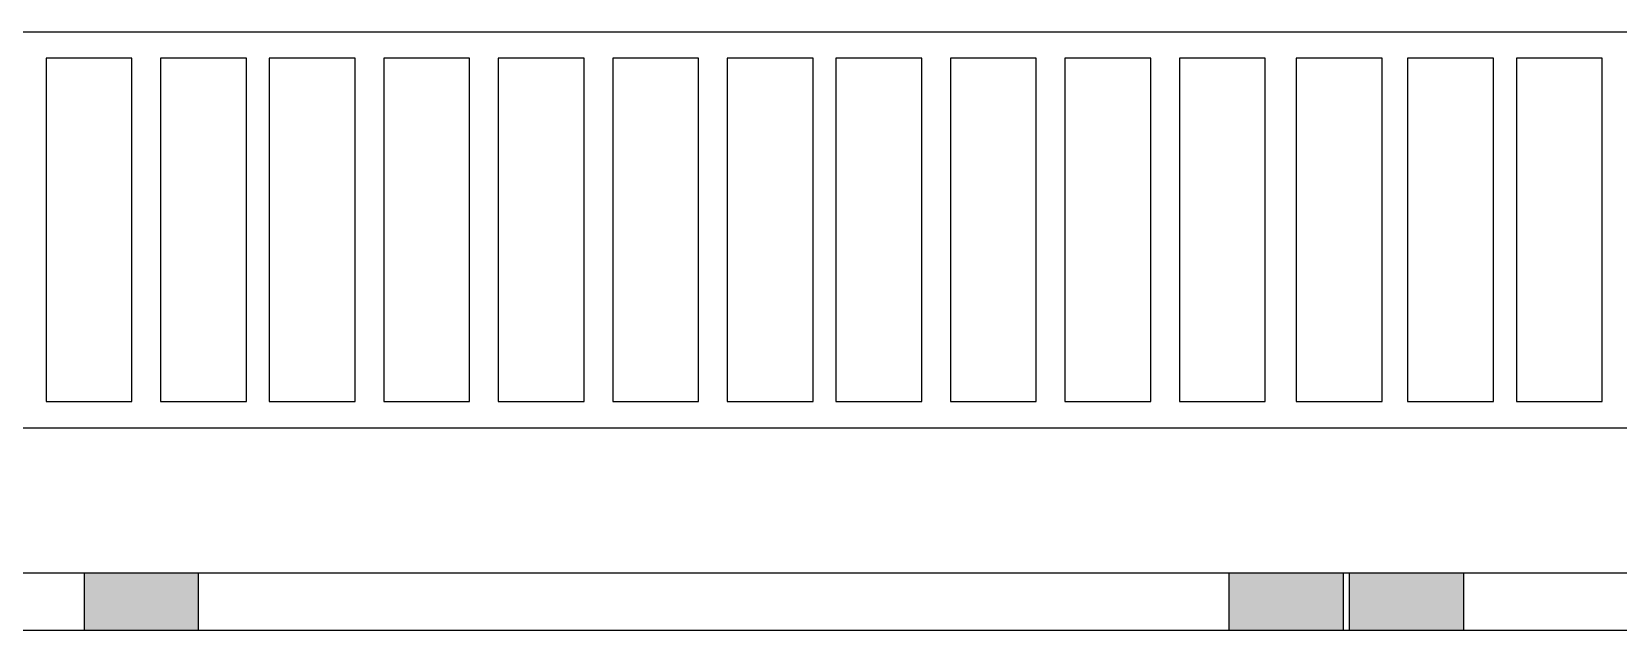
# Model space of a CAD drawing. Header units: metres. Extents: x -658 to -58, y -713 to -118.
# Drawn here: x -200.55 to -195.01, y -147.15 to -145.06 of the extents above; entities that cross this region are included whole.
import ezdxf

# ---------------------------------------------------------------- set-up
doc = ezdxf.new("R2010")
doc.units = ezdxf.units.M
doc.header["$LTSCALE"] = 100
doc.layers.add('plan', color=8, linetype='Continuous')

# ---------------------------------------------------------------- blocks, each defined once
blk = doc.blocks.new('GREGEF')
h = blk.add_hatch(color=256)
h.dxf.hatch_style = 1
h.paths.add_polyline_path([(-200.3655, -147.1512), (-199.9655, -147.1512), (-199.9655, -146.9512), (-200.3655, -146.9512)])
h = blk.add_hatch(color=256)
h.dxf.hatch_style = 1
h.paths.add_polyline_path([(-196.3655, -147.1512), (-195.9655, -147.1512), (-195.9655, -146.9512), (-196.3655, -146.9512)])
h = blk.add_hatch(color=256)
h.dxf.hatch_style = 1
h.paths.add_polyline_path([(-195.9455, -147.1512), (-195.5455, -147.1512), (-195.5455, -146.9512), (-195.9455, -146.9512)])
for points in [[(-200.3655, -147.1512), (-199.9655, -147.1512), (-199.9655, -146.9512), (-200.3655, -146.9512)], [(-196.3655, -147.1512), (-195.9655, -147.1512), (-195.9655, -146.9512), (-196.3655, -146.9512)], [(-195.9455, -147.1512), (-195.5455, -147.1512), (-195.5455, -146.9512), (-195.9455, -146.9512)]]:
    blk.add_lwpolyline(points, close=True)
blk = doc.blocks.new('A$Cc2be8e3e')
at = {"layer": 'plan'}
for p, q in [((-28.5491, 3.4019), (-2.0028, 3.4019)), ((-11.9967, 3.3095), (-12.2967, 3.3095)), ((-12.2967, 3.3095), (-12.2967, 2.1095)), ((-11.9967, 2.1095), (-11.9967, 3.3095)), ((-11.5967, 3.3095), (-11.8967, 3.3095)), ((-11.8967, 3.3095), (-11.8967, 2.1095)), ((-11.5967, 2.1095), (-11.5967, 3.3095)), ((-11.2167, 3.3095), (-11.5167, 3.3095)), ((-11.5167, 3.3095), (-11.5167, 2.1095)), ((-11.2167, 2.1095), (-11.2167, 3.3095)), ((-10.8167, 3.3095), (-11.1167, 3.3095)), ((-11.1167, 3.3095), (-11.1167, 2.1095)), ((-10.8167, 2.1095), (-10.8167, 3.3095)), ((-10.4167, 3.3095), (-10.7167, 3.3095)), ((-10.7167, 3.3095), (-10.7167, 2.1095)), ((-10.4167, 2.1095), (-10.4167, 3.3095)), ((-10.0167, 3.3095), (-10.3167, 3.3095)), ((-10.3167, 3.3095), (-10.3167, 2.1095)), ((-10.0167, 2.1095), (-10.0167, 3.3095)), ((-9.6167, 3.3095), (-9.9167, 3.3095)), ((-9.9167, 3.3095), (-9.9167, 2.1095)), ((-9.6167, 2.1095), (-9.6167, 3.3095)), ((-9.2367, 3.3095), (-9.5367, 3.3095)), ((-9.5367, 3.3095), (-9.5367, 2.1095)), ((-9.2367, 2.1095), (-9.2367, 3.3095)), ((-8.8367, 3.3095), (-9.1367, 3.3095)), ((-9.1367, 3.3095), (-9.1367, 2.1095)), ((-8.8367, 2.1095), (-8.8367, 3.3095)), ((-8.4367, 3.3095), (-8.7367, 3.3095)), ((-8.7367, 3.3095), (-8.7367, 2.1095)), ((-8.4367, 2.1095), (-8.4367, 3.3095)), ((-8.0367, 3.3095), (-8.3367, 3.3095)), ((-8.3367, 3.3095), (-8.3367, 2.1095)), ((-8.0367, 2.1095), (-8.0367, 3.3095)), ((-7.6283, 3.3095), (-7.9283, 3.3095)), ((-7.9283, 3.3095), (-7.9283, 2.1095)), ((-7.6283, 2.1095), (-7.6283, 3.3095)), ((-7.2392, 3.3095), (-7.5392, 3.3095)), ((-7.5392, 3.3095), (-7.5392, 2.1095)), ((-7.2392, 2.1095), (-7.2392, 3.3095)), ((-6.8592, 3.3095), (-7.1592, 3.3095)), ((-7.1592, 3.3095), (-7.1592, 2.1095)), ((-6.8592, 2.1095), (-6.8592, 3.3095)), ((-12.2967, 2.1095), (-11.9967, 2.1095)), ((-11.8967, 2.1095), (-11.5967, 2.1095)), ((-11.5167, 2.1095), (-11.2167, 2.1095)), ((-11.1167, 2.1095), (-10.8167, 2.1095)), ((-10.7167, 2.1095), (-10.4167, 2.1095)), ((-10.3167, 2.1095), (-10.0167, 2.1095)), ((-9.9167, 2.1095), (-9.6167, 2.1095)), ((-9.5367, 2.1095), (-9.2367, 2.1095)), ((-9.1367, 2.1095), (-8.8367, 2.1095)), ((-8.7367, 2.1095), (-8.4367, 2.1095)), ((-8.3367, 2.1095), (-8.0367, 2.1095)), ((-7.9283, 2.1095), (-7.6283, 2.1095)), ((-7.5392, 2.1095), (-7.2392, 2.1095)), ((-7.1592, 2.1095), (-6.8592, 2.1095)), ((-17.4035, 2.0171), (-2.0028, 2.0171)), ((-2.0028, 1.5095), (-30.0035, 1.5095)), ((-41.8028, 1.3095), (-1.5028, 1.3095))]:
    blk.add_line(p, q, dxfattribs=at)
blk.add_blockref('GREGEF', (188.202, 148.4607), dxfattribs=at)

msp = doc.modelspace()

# ---------------------------------------------------------------- block references
at = {"layer": 'plan'}
msp.add_blockref('A$Cc2be8e3e', (-188.202, -148.4607), dxfattribs=at)

doc.saveas('drawing.dxf')
